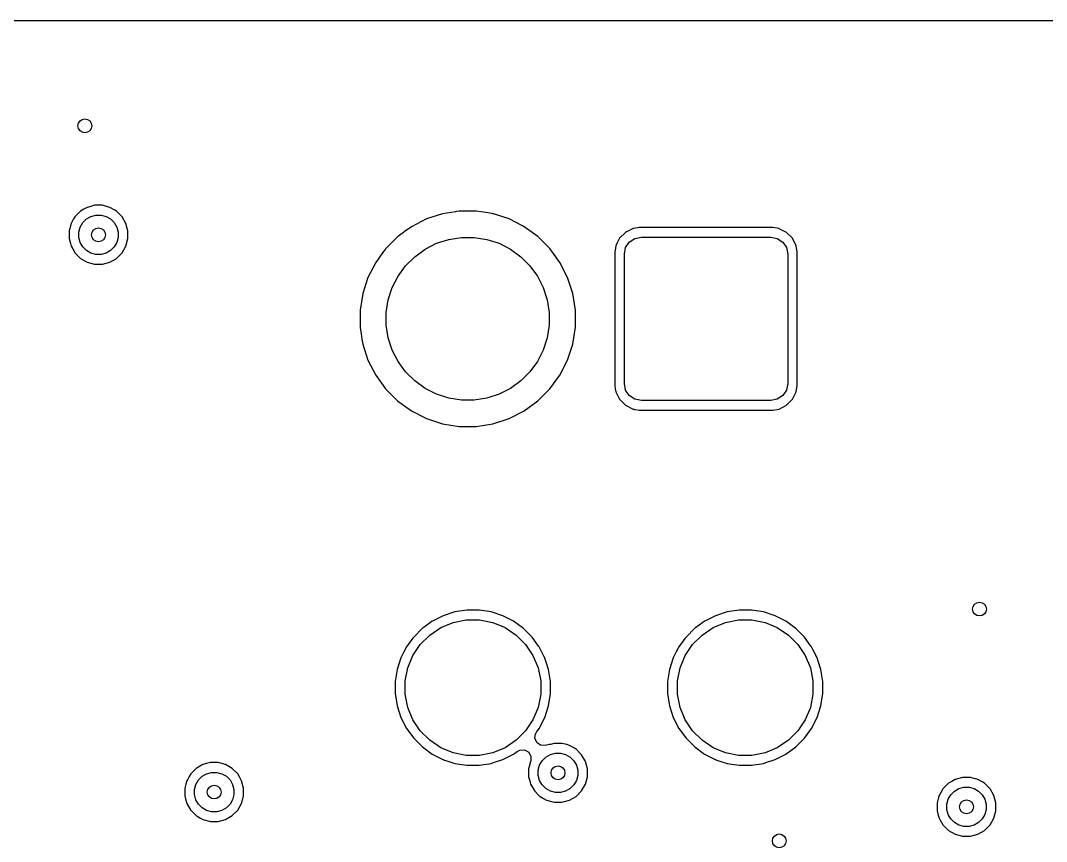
# Model space of a CAD drawing. Header units: inches. Extents: x 5.14 to 7.4, y -4.57 to -3.18.
# Drawn here: x 5.734 to 6.327, y -3.657 to -3.183 of the extents above; entities that cross this region are included whole.
import ezdxf

# ---------------------------------------------------------------- set-up
doc = ezdxf.new("R2010")
doc.units = ezdxf.units.IN
doc.header["$MEASUREMENT"] = 0
doc.layers.add('In2.Cu', color=33, linetype='CONTINUOUS', true_color=0xce7d2c)

msp = doc.modelspace()

# ---------------------------------------------------------------- linework, layer by layer
at = {"layer": 'In2.Cu', "linetype": 'CONTINUOUS'}
for p, q in [((5.14603, -3.18289), (6.62883, -3.18289)), ((5.7705, -3.29204), (5.76861, -3.29313)), ((5.77245, -3.29091), (5.7705, -3.29204)), ((5.77248, -3.29089), (5.77245, -3.29091)), ((5.77249, -3.29089), (5.77248, -3.29089)), ((5.77465, -3.29031), (5.77249, -3.29089)), ((5.77249, -3.29089), (5.77249, -3.29089)), ((5.77249, -3.29089), (5.77249, -3.29089)), ((5.77249, -3.29089), (5.77249, -3.29089)), ((5.77681, -3.28973), (5.77465, -3.29031)), ((5.77465, -3.29031), (5.77465, -3.29031)), ((5.7813, -3.28973), (5.77681, -3.28973)), ((5.77681, -3.28973), (5.77681, -3.28973)), ((5.78418, -3.29051), (5.7813, -3.28973)), ((5.7813, -3.28973), (5.7813, -3.28973)), ((5.7851, -3.29075), (5.78418, -3.29051)), ((5.78418, -3.29051), (5.78418, -3.29051)), ((5.78562, -3.29089), (5.7851, -3.29075)), ((5.78563, -3.29089), (5.78562, -3.29089)), ((5.78562, -3.29089), (5.78562, -3.29089)), ((5.78566, -3.29091), (5.78563, -3.29089)), ((5.78855, -3.29258), (5.78566, -3.29091)), ((5.78951, -3.29313), (5.78855, -3.29258)), ((5.76467, -3.29763), (5.76322, -3.30015)), ((5.76544, -3.2963), (5.76467, -3.29763)), ((5.7686, -3.29313), (5.76544, -3.2963)), ((5.76544, -3.2963), (5.76544, -3.2963)), ((5.76544, -3.2963), (5.76544, -3.2963)), ((5.76544, -3.2963), (5.76544, -3.2963)), ((5.76544, -3.2963), (5.76544, -3.2963)), ((5.76861, -3.29313), (5.7686, -3.29313)), ((5.7686, -3.29313), (5.7686, -3.29313)), ((5.7686, -3.29313), (5.7686, -3.29313)), ((5.76993, -3.29975), (5.77205, -3.29763)), ((5.77205, -3.29763), (5.77465, -3.29613)), ((5.77465, -3.29613), (5.77755, -3.29535)), ((5.77755, -3.29535), (5.78056, -3.29535)), ((5.78056, -3.29535), (5.78346, -3.29613)), ((5.78346, -3.29613), (5.78606, -3.29763)), ((5.78606, -3.29763), (5.78818, -3.29975)), ((5.79267, -3.2963), (5.78951, -3.29313)), ((5.78951, -3.29313), (5.78951, -3.29313)), ((5.78951, -3.29313), (5.78951, -3.29313)), ((5.78951, -3.29313), (5.78951, -3.29313)), ((5.79491, -3.30018), (5.79267, -3.2963)), ((5.79267, -3.2963), (5.79267, -3.2963)), ((5.79267, -3.2963), (5.79267, -3.2963)), ((5.79267, -3.2963), (5.79267, -3.2963)), ((5.9687, -3.29763), (5.95997, -3.30208)), ((5.97802, -3.2946), (5.9687, -3.29763)), ((5.98545, -3.29343), (5.97802, -3.2946)), ((5.98602, -3.29334), (5.98545, -3.29343)), ((5.9877, -3.29307), (5.98602, -3.29334)), ((5.9975, -3.29307), (5.9877, -3.29307)), ((5.9877, -3.29307), (5.9877, -3.29307)), ((6.00042, -3.29353), (5.9975, -3.29307)), ((5.9975, -3.29307), (5.9975, -3.29307)), ((6.0068, -3.29454), (6.00042, -3.29353)), ((6.00699, -3.29456), (6.0068, -3.29454)), ((6.00735, -3.29464), (6.00699, -3.29456)), ((6.00753, -3.29472), (6.00735, -3.29464)), ((6.0165, -3.29763), (6.00753, -3.29472)), ((6.02417, -3.30154), (6.0165, -3.29763)), ((5.7624, -3.30314), (5.76204, -3.30451)), ((5.76204, -3.30451), (5.76204, -3.30899)), ((5.76284, -3.30152), (5.7624, -3.30314)), ((5.7632, -3.30018), (5.76284, -3.30152)), ((5.76322, -3.30015), (5.7632, -3.30018)), ((5.7632, -3.30018), (5.7632, -3.30018)), ((5.7632, -3.30018), (5.7632, -3.30018)), ((5.76765, -3.30525), (5.76843, -3.30235)), ((5.76843, -3.30235), (5.76993, -3.29975)), ((5.78818, -3.29975), (5.78968, -3.30235)), ((5.78968, -3.30235), (5.79046, -3.30525)), ((5.79492, -3.30018), (5.79491, -3.30018)), ((5.79608, -3.30451), (5.79492, -3.30018)), ((5.79608, -3.30899), (5.79608, -3.30451)), ((5.95997, -3.30208), (5.95579, -3.30511)), ((6.02523, -3.30208), (6.02417, -3.30154)), ((6.03316, -3.30784), (6.02523, -3.30208)), ((6.08819, -3.30314), (6.08431, -3.30511)), ((6.0886, -3.30308), (6.08819, -3.30314)), ((6.08819, -3.30314), (6.08819, -3.30314)), ((6.08868, -3.30306), (6.0886, -3.30308)), ((6.09178, -3.30257), (6.08868, -3.30306)), ((6.08868, -3.30306), (6.08868, -3.30306)), ((6.169, -3.30257), (6.09178, -3.30257)), ((6.09178, -3.30257), (6.09178, -3.30257)), ((6.1726, -3.30314), (6.169, -3.30257)), ((6.17264, -3.30315), (6.1726, -3.30314)), ((6.17278, -3.30323), (6.17264, -3.30315)), ((6.17694, -3.30535), (6.17278, -3.30323)), ((5.76204, -3.30899), (5.76281, -3.31188)), ((5.76765, -3.30825), (5.76765, -3.30525)), ((5.76843, -3.31115), (5.76765, -3.30825)), ((5.79046, -3.30825), (5.78968, -3.31115)), ((5.79046, -3.30525), (5.79046, -3.30825)), ((5.79492, -3.31332), (5.79608, -3.30899)), ((5.95221, -3.30767), (5.94493, -3.31495)), ((5.9525, -3.3075), (5.95221, -3.30767)), ((5.95547, -3.30535), (5.9525, -3.3075)), ((5.95579, -3.30511), (5.95547, -3.30535)), ((5.97452, -3.31169), (5.98157, -3.3094)), ((5.98157, -3.3094), (5.98889, -3.30824)), ((5.98889, -3.30824), (5.99631, -3.30824)), ((5.99631, -3.30824), (6.00363, -3.3094)), ((6.00363, -3.3094), (6.01068, -3.31169)), ((6.04009, -3.31477), (6.03316, -3.30784)), ((6.08041, -3.30879), (6.07928, -3.311)), ((6.08385, -3.30535), (6.08041, -3.30879)), ((6.08041, -3.30879), (6.08041, -3.30879)), ((6.08041, -3.30879), (6.08041, -3.30879)), ((6.08431, -3.30511), (6.08385, -3.30535)), ((6.08385, -3.30535), (6.08385, -3.30535)), ((6.08385, -3.30535), (6.08385, -3.30535)), ((6.08431, -3.30511), (6.08431, -3.30511)), ((6.08603, -3.31097), (6.08923, -3.30884)), ((6.08923, -3.30884), (6.09299, -3.30809)), ((6.09299, -3.30809), (6.1678, -3.30809)), ((6.1678, -3.30809), (6.17156, -3.30884)), ((6.17156, -3.30884), (6.17476, -3.31097)), ((6.18038, -3.30879), (6.17694, -3.30535)), ((6.17694, -3.30535), (6.17694, -3.30535)), ((6.17694, -3.30535), (6.17694, -3.30535)), ((6.18259, -3.31313), (6.18038, -3.30879)), ((6.18038, -3.30879), (6.18038, -3.30879)), ((6.18038, -3.30879), (6.18038, -3.30879)), ((5.76281, -3.31188), (5.7632, -3.31332)), ((5.7632, -3.31332), (5.7632, -3.31332)), ((5.7632, -3.31332), (5.76321, -3.31335)), ((5.76321, -3.31335), (5.76414, -3.31495)), ((5.76414, -3.31495), (5.76536, -3.31708)), ((5.76993, -3.31375), (5.76843, -3.31115)), ((5.77205, -3.31588), (5.76993, -3.31375)), ((5.77465, -3.31738), (5.77205, -3.31588)), ((5.78606, -3.31588), (5.78346, -3.31738)), ((5.78818, -3.31375), (5.78606, -3.31588)), ((5.78968, -3.31115), (5.78818, -3.31375)), ((5.79267, -3.3172), (5.79492, -3.31332)), ((5.94477, -3.31524), (5.94334, -3.3172)), ((5.94493, -3.31495), (5.94477, -3.31524)), ((5.96192, -3.31941), (5.96791, -3.31505)), ((5.96791, -3.31505), (5.97452, -3.31169)), ((6.01068, -3.31169), (6.01728, -3.31505)), ((6.01728, -3.31505), (6.02328, -3.31941)), ((6.04151, -3.31672), (6.04009, -3.31477)), ((6.04585, -3.3227), (6.04151, -3.31672)), ((6.0782, -3.31313), (6.07763, -3.31672)), ((6.07763, -3.31672), (6.07763, -3.39395)), ((6.07904, -3.31148), (6.0782, -3.31313)), ((6.0782, -3.31313), (6.0782, -3.31313)), ((6.07928, -3.311), (6.07904, -3.31148)), ((6.07904, -3.31148), (6.07904, -3.31148)), ((6.08315, -3.31793), (6.0839, -3.31417)), ((6.0839, -3.31417), (6.08603, -3.31097)), ((6.17476, -3.31097), (6.17689, -3.31417)), ((6.17689, -3.31417), (6.17764, -3.31793)), ((6.18316, -3.31672), (6.18259, -3.31313)), ((6.18316, -3.39395), (6.18316, -3.31672)), ((5.76536, -3.31708), (5.76542, -3.31718)), ((5.76542, -3.31718), (5.76543, -3.3172)), ((5.76543, -3.3172), (5.76861, -3.32037)), ((5.76861, -3.32037), (5.76863, -3.32039)), ((5.76863, -3.32039), (5.76873, -3.32044)), ((5.76873, -3.32044), (5.77249, -3.32261)), ((5.77249, -3.32261), (5.77249, -3.32261)), ((5.77249, -3.32261), (5.77681, -3.32377)), ((5.77755, -3.31815), (5.77465, -3.31738)), ((5.78056, -3.31815), (5.77755, -3.31815)), ((5.78346, -3.31738), (5.78056, -3.31815)), ((5.7813, -3.32377), (5.78562, -3.32261)), ((5.78562, -3.32261), (5.78951, -3.32037)), ((5.78951, -3.32037), (5.79267, -3.3172)), ((5.94334, -3.3172), (5.93935, -3.3227)), ((5.94334, -3.3172), (5.94334, -3.3172)), ((5.95667, -3.32465), (5.96192, -3.31941)), ((6.02328, -3.31941), (6.02852, -3.32465)), ((6.08315, -3.39274), (6.08315, -3.31793)), ((6.17764, -3.31793), (6.17764, -3.39274)), ((5.77681, -3.32377), (5.77681, -3.32377)), ((5.77681, -3.32377), (5.7813, -3.32377)), ((5.7813, -3.32377), (5.7813, -3.32377)), ((5.93935, -3.3227), (5.9349, -3.33143)), ((5.95232, -3.33065), (5.95667, -3.32465)), ((6.02852, -3.32465), (6.03288, -3.33065)), ((6.0503, -3.33143), (6.04585, -3.3227)), ((5.9349, -3.33143), (5.93187, -3.34075)), ((5.94895, -3.33726), (5.95232, -3.33065)), ((6.03288, -3.33065), (6.03625, -3.33726)), ((6.05333, -3.34075), (6.0503, -3.33143)), ((5.94666, -3.34431), (5.94895, -3.33726)), ((6.03625, -3.33726), (6.03854, -3.34431)), ((5.93187, -3.34075), (5.93033, -3.35043)), ((5.9455, -3.35163), (5.94666, -3.34431)), ((6.03854, -3.34431), (6.0397, -3.35163)), ((6.05486, -3.35043), (6.05333, -3.34075)), ((5.93033, -3.35043), (5.93033, -3.36023)), ((5.9455, -3.35904), (5.9455, -3.35163)), ((6.0397, -3.35163), (6.0397, -3.35904)), ((6.05486, -3.36023), (6.05486, -3.35043)), ((5.93033, -3.36023), (5.93037, -3.36045)), ((5.93037, -3.36045), (5.93037, -3.36045)), ((5.93037, -3.36045), (5.93093, -3.364)), ((5.93093, -3.364), (5.93142, -3.36708)), ((5.94666, -3.36636), (5.9455, -3.35904)), ((6.0397, -3.35904), (6.03854, -3.36636)), ((6.05333, -3.36991), (6.05486, -3.36023)), ((5.93142, -3.36708), (5.93187, -3.36991)), ((5.93187, -3.36991), (5.9349, -3.37924)), ((5.94895, -3.37341), (5.94666, -3.36636)), ((6.03854, -3.36636), (6.03625, -3.37341)), ((6.0503, -3.37924), (6.05333, -3.36991)), ((5.95232, -3.38002), (5.94895, -3.37341)), ((6.03625, -3.37341), (6.03288, -3.38002)), ((5.9349, -3.37924), (5.93935, -3.38797)), ((5.95667, -3.38602), (5.95232, -3.38002)), ((6.03288, -3.38002), (6.02852, -3.38602)), ((6.04585, -3.38797), (6.0503, -3.37924)), ((5.96192, -3.39126), (5.95667, -3.38602)), ((6.02852, -3.38602), (6.02328, -3.39126)), ((5.93935, -3.38797), (5.94511, -3.3959)), ((5.96791, -3.39562), (5.96192, -3.39126)), ((6.02328, -3.39126), (6.01728, -3.39562)), ((6.04009, -3.3959), (6.04585, -3.38797)), ((6.0839, -3.3965), (6.08315, -3.39274)), ((6.17764, -3.39274), (6.17689, -3.3965)), ((5.94511, -3.3959), (5.95204, -3.40283)), ((5.97452, -3.39898), (5.96791, -3.39562)), ((5.98157, -3.40127), (5.97452, -3.39898)), ((6.01068, -3.39898), (6.00363, -3.40127)), ((6.01728, -3.39562), (6.01068, -3.39898)), ((6.03316, -3.40283), (6.04009, -3.3959)), ((6.07763, -3.39395), (6.07794, -3.3959)), ((6.07794, -3.3959), (6.07794, -3.3959)), ((6.07794, -3.3959), (6.07794, -3.3959)), ((6.07794, -3.3959), (6.07794, -3.3959)), ((6.07794, -3.3959), (6.0782, -3.39754)), ((6.0782, -3.39754), (6.08041, -3.40188)), ((6.08603, -3.3997), (6.0839, -3.3965)), ((6.08923, -3.40183), (6.08603, -3.3997)), ((6.17476, -3.3997), (6.17156, -3.40183)), ((6.17689, -3.3965), (6.17476, -3.3997)), ((6.18038, -3.40188), (6.18259, -3.39754)), ((6.18259, -3.39754), (6.18316, -3.39395)), ((5.95204, -3.40283), (5.95997, -3.40859)), ((5.98889, -3.40243), (5.98157, -3.40127)), ((5.99631, -3.40243), (5.98889, -3.40243)), ((6.00363, -3.40127), (5.99631, -3.40243)), ((6.02523, -3.40859), (6.03316, -3.40283)), ((6.08041, -3.40188), (6.08041, -3.40188)), ((6.08041, -3.40188), (6.08041, -3.40188)), ((6.08041, -3.40188), (6.08041, -3.40188)), ((6.08041, -3.40188), (6.08385, -3.40532)), ((6.08385, -3.40532), (6.08385, -3.40532)), ((6.08385, -3.40532), (6.08385, -3.40532)), ((6.08385, -3.40532), (6.08385, -3.40532)), ((6.08385, -3.40532), (6.08385, -3.40532)), ((6.08385, -3.40532), (6.08819, -3.40753)), ((6.09299, -3.40258), (6.08923, -3.40183)), ((6.1678, -3.40258), (6.09299, -3.40258)), ((6.17156, -3.40183), (6.1678, -3.40258)), ((6.1726, -3.40753), (6.17694, -3.40532)), ((6.17694, -3.40532), (6.18038, -3.40188)), ((5.95997, -3.40859), (5.9687, -3.41304)), ((6.0165, -3.41304), (6.02523, -3.40859)), ((6.08819, -3.40753), (6.08821, -3.40754)), ((6.08821, -3.40754), (6.08837, -3.40757)), ((6.08837, -3.40757), (6.08837, -3.40757)), ((6.08837, -3.40757), (6.08857, -3.40759)), ((6.08857, -3.40759), (6.08906, -3.40767)), ((6.08906, -3.40767), (6.08957, -3.40775)), ((6.08957, -3.40775), (6.09178, -3.4081)), ((6.09178, -3.4081), (6.169, -3.4081)), ((6.169, -3.4081), (6.1726, -3.40753)), ((5.9687, -3.41304), (5.97802, -3.41607)), ((5.97802, -3.41607), (5.9877, -3.4176)), ((5.9975, -3.4176), (6.00718, -3.41607)), ((6.00718, -3.41607), (6.0165, -3.41304)), ((5.9877, -3.4176), (5.9877, -3.4176)), ((5.9877, -3.4176), (5.9975, -3.4176)), ((5.9975, -3.4176), (5.9975, -3.4176)), ((5.99206, -3.52367), (5.98508, -3.52478)), ((5.99912, -3.52367), (5.99206, -3.52367)), ((5.99206, -3.52367), (5.99206, -3.52367)), ((5.99206, -3.52367), (5.99206, -3.52367)), ((6.0061, -3.52478), (5.99912, -3.52367)), ((5.99912, -3.52367), (5.99912, -3.52367)), ((5.99912, -3.52367), (5.99912, -3.52367)), ((6.14954, -3.52367), (6.14256, -3.52478)), ((6.1566, -3.52367), (6.14954, -3.52367)), ((6.14954, -3.52367), (6.14954, -3.52367)), ((6.14954, -3.52367), (6.14954, -3.52367)), ((6.16358, -3.52478), (6.1566, -3.52367)), ((6.1566, -3.52367), (6.1566, -3.52367)), ((6.1566, -3.52367), (6.1566, -3.52367)), ((5.97206, -3.53017), (5.97107, -3.53089)), ((5.97292, -3.52973), (5.97206, -3.53017)), ((5.97206, -3.53017), (5.97206, -3.53017)), ((5.97836, -3.52696), (5.97292, -3.52973)), ((5.98508, -3.52478), (5.97836, -3.52696)), ((5.98416, -3.53089), (5.99173, -3.52938)), ((5.98508, -3.52478), (5.98508, -3.52478)), ((5.98508, -3.52478), (5.98508, -3.52478)), ((5.99173, -3.52938), (5.99945, -3.52938)), ((5.99945, -3.52938), (6.00702, -3.53089)), ((6.01282, -3.52696), (6.0061, -3.52478)), ((6.0061, -3.52478), (6.0061, -3.52478)), ((6.01912, -3.53017), (6.01282, -3.52696)), ((6.02483, -3.53432), (6.01912, -3.53017)), ((6.12954, -3.53017), (6.12855, -3.53089)), ((6.1304, -3.52973), (6.12954, -3.53017)), ((6.12954, -3.53017), (6.12954, -3.53017)), ((6.13584, -3.52696), (6.1304, -3.52973)), ((6.14256, -3.52478), (6.13584, -3.52696)), ((6.14164, -3.53089), (6.14921, -3.52938)), ((6.14256, -3.52478), (6.14256, -3.52478)), ((6.14256, -3.52478), (6.14256, -3.52478)), ((6.14921, -3.52938), (6.15693, -3.52938)), ((6.15693, -3.52938), (6.1645, -3.53089)), ((6.1703, -3.52696), (6.16358, -3.52478)), ((6.16358, -3.52478), (6.16358, -3.52478)), ((6.1766, -3.53017), (6.1703, -3.52696)), ((6.18231, -3.53432), (6.1766, -3.53017)), ((5.96652, -3.53415), (5.96117, -3.5395)), ((5.96681, -3.53398), (5.96652, -3.53415)), ((5.97107, -3.53089), (5.96681, -3.53398)), ((5.97061, -3.53813), (5.97703, -3.53384)), ((5.97107, -3.53089), (5.97107, -3.53089)), ((5.97703, -3.53384), (5.98416, -3.53089)), ((6.00702, -3.53089), (6.01415, -3.53384)), ((6.01415, -3.53384), (6.02057, -3.53813)), ((6.02983, -3.53932), (6.02483, -3.53432)), ((6.124, -3.53415), (6.11865, -3.5395)), ((6.12429, -3.53398), (6.124, -3.53415)), ((6.12855, -3.53089), (6.12429, -3.53398)), ((6.12809, -3.53813), (6.13451, -3.53384)), ((6.12855, -3.53089), (6.12855, -3.53089)), ((6.13451, -3.53384), (6.14164, -3.53089)), ((6.1645, -3.53089), (6.17163, -3.53384)), ((6.17163, -3.53384), (6.17805, -3.53813)), ((6.18731, -3.53932), (6.18231, -3.53432)), ((5.96072, -3.54018), (5.9572, -3.54504)), ((5.96101, -3.53979), (5.96072, -3.54018)), ((5.96072, -3.54018), (5.96072, -3.54018)), ((5.96117, -3.5395), (5.96101, -3.53979)), ((5.96516, -3.54359), (5.97061, -3.53813)), ((6.02057, -3.53813), (6.02602, -3.54359)), ((6.0336, -3.54451), (6.02983, -3.53932)), ((6.1182, -3.54018), (6.11468, -3.54504)), ((6.11849, -3.53979), (6.1182, -3.54018)), ((6.1182, -3.54018), (6.1182, -3.54018)), ((6.11865, -3.5395), (6.11849, -3.53979)), ((6.12264, -3.54359), (6.12809, -3.53813)), ((6.17805, -3.53813), (6.1835, -3.54359)), ((6.19108, -3.54451), (6.18731, -3.53932)), ((5.95572, -3.54793), (5.95399, -3.55133)), ((5.9572, -3.54504), (5.95572, -3.54793)), ((5.9572, -3.54504), (5.9572, -3.54504)), ((5.96087, -3.55), (5.96516, -3.54359)), ((6.02602, -3.54359), (6.03031, -3.55)), ((6.03398, -3.54504), (6.0336, -3.54451)), ((6.03706, -3.55108), (6.03398, -3.54504)), ((6.1132, -3.54793), (6.11147, -3.55133)), ((6.11468, -3.54504), (6.1132, -3.54793)), ((6.11468, -3.54504), (6.11468, -3.54504)), ((6.11835, -3.55), (6.12264, -3.54359)), ((6.1835, -3.54359), (6.18779, -3.55)), ((6.19146, -3.54504), (6.19108, -3.54451)), ((6.19108, -3.54451), (6.19108, -3.54451)), ((6.19216, -3.54641), (6.19146, -3.54504)), ((6.19467, -3.55133), (6.19216, -3.54641)), ((5.95399, -3.55133), (5.95181, -3.55805)), ((5.95792, -3.55713), (5.96087, -3.55)), ((6.03031, -3.55), (6.03327, -3.55713)), ((6.0371, -3.55114), (6.03706, -3.55108)), ((6.03717, -3.55129), (6.0371, -3.55114)), ((6.03721, -3.55136), (6.03717, -3.55129)), ((6.03725, -3.55151), (6.03721, -3.55136)), ((6.03784, -3.55332), (6.03725, -3.55151)), ((6.03938, -3.55805), (6.03784, -3.55332)), ((6.11147, -3.55133), (6.10929, -3.55805)), ((6.1154, -3.55713), (6.11835, -3.55)), ((6.18779, -3.55), (6.19075, -3.55713)), ((6.19532, -3.55332), (6.19467, -3.55133)), ((6.19467, -3.55133), (6.19467, -3.55133)), ((6.19467, -3.55133), (6.19467, -3.55133)), ((6.19686, -3.55805), (6.19532, -3.55332)), ((5.95181, -3.55805), (5.9507, -3.56503)), ((5.95181, -3.55805), (5.95181, -3.55805)), ((5.95181, -3.55805), (5.95181, -3.55805)), ((5.95641, -3.5647), (5.95792, -3.55713)), ((6.03327, -3.55713), (6.03477, -3.5647)), ((6.04048, -3.56503), (6.03938, -3.55805)), ((6.10929, -3.55805), (6.10818, -3.56503)), ((6.10929, -3.55805), (6.10929, -3.55805)), ((6.10929, -3.55805), (6.10929, -3.55805)), ((6.11389, -3.5647), (6.1154, -3.55713)), ((6.19075, -3.55713), (6.19225, -3.5647)), ((6.19796, -3.56503), (6.19686, -3.55805)), ((5.9507, -3.56503), (5.9507, -3.5721)), ((5.95641, -3.57242), (5.95641, -3.5647)), ((6.03477, -3.5647), (6.03477, -3.57242)), ((6.04048, -3.5721), (6.04048, -3.56503)), ((6.04048, -3.56503), (6.04048, -3.56503)), ((6.10818, -3.56503), (6.10818, -3.5721)), ((6.11389, -3.57242), (6.11389, -3.5647)), ((6.19225, -3.5647), (6.19225, -3.57242)), ((6.19796, -3.5721), (6.19796, -3.56503)), ((5.9507, -3.5721), (5.9516, -3.5778)), ((5.95792, -3.57999), (5.95641, -3.57242)), ((6.03477, -3.57242), (6.03327, -3.57999)), ((6.03958, -3.5778), (6.04048, -3.5721)), ((6.10818, -3.5721), (6.10908, -3.5778)), ((6.1154, -3.57999), (6.11389, -3.57242)), ((6.19225, -3.57242), (6.19075, -3.57999)), ((6.19706, -3.5778), (6.19796, -3.5721)), ((5.9516, -3.5778), (5.95181, -3.57907)), ((5.95181, -3.57907), (5.95399, -3.58579)), ((5.96087, -3.58712), (5.95792, -3.57999)), ((6.03327, -3.57999), (6.03031, -3.58712)), ((6.03719, -3.58579), (6.03938, -3.57907)), ((6.03938, -3.57907), (6.03958, -3.5778)), ((6.10908, -3.5778), (6.10929, -3.57907)), ((6.10929, -3.57907), (6.11147, -3.58579)), ((6.11835, -3.58712), (6.1154, -3.57999)), ((6.19075, -3.57999), (6.18779, -3.58712)), ((6.19467, -3.58579), (6.19686, -3.57907)), ((6.19686, -3.57907), (6.19706, -3.5778)), ((5.95399, -3.58579), (5.9572, -3.59209)), ((5.96516, -3.59354), (5.96087, -3.58712)), ((6.03031, -3.58712), (6.02602, -3.59354)), ((6.03398, -3.59209), (6.03719, -3.58579)), ((6.11147, -3.58579), (6.11468, -3.59209)), ((6.12264, -3.59354), (6.11835, -3.58712)), ((6.18779, -3.58712), (6.1835, -3.59354)), ((6.19146, -3.59209), (6.19467, -3.58579)), ((5.9572, -3.59209), (5.96135, -3.59781)), ((5.97061, -3.599), (5.96516, -3.59354)), ((6.02602, -3.59354), (6.02057, -3.599)), ((6.03144, -3.59771), (6.03183, -3.59532)), ((6.03183, -3.59532), (6.0319, -3.59515)), ((6.0319, -3.59515), (6.03243, -3.59423)), ((6.03243, -3.59423), (6.03398, -3.59209)), ((6.11468, -3.59209), (6.11883, -3.59781)), ((6.12809, -3.599), (6.12264, -3.59354)), ((6.1835, -3.59354), (6.17805, -3.599)), ((6.18731, -3.59781), (6.19146, -3.59209)), ((5.96135, -3.59781), (5.96635, -3.6028)), ((5.97703, -3.60328), (5.97061, -3.599)), ((6.02057, -3.599), (6.01415, -3.60328)), ((6.03245, -3.60027), (6.03144, -3.59771)), ((6.03469, -3.60188), (6.03245, -3.60027)), ((6.03964, -3.6015), (6.03743, -3.60202)), ((6.03982, -3.60149), (6.03963, -3.60149)), ((6.03963, -3.60149), (6.03964, -3.6015)), ((6.0404, -3.60134), (6.03982, -3.60149)), ((6.04256, -3.60076), (6.0404, -3.60134)), ((6.0404, -3.60134), (6.0404, -3.60134)), ((6.04704, -3.60076), (6.04256, -3.60076)), ((6.04256, -3.60076), (6.04256, -3.60076)), ((6.0498, -3.60149), (6.04704, -3.60076)), ((6.05137, -3.60192), (6.0498, -3.60149)), ((6.0498, -3.60149), (6.0498, -3.60149)), ((6.11883, -3.59781), (6.12383, -3.6028)), ((6.13451, -3.60328), (6.12809, -3.599)), ((6.17805, -3.599), (6.17163, -3.60328)), ((6.18231, -3.6028), (6.18731, -3.59781)), ((5.96635, -3.6028), (5.97206, -3.60696)), ((5.97206, -3.60696), (5.97504, -3.60847)), ((5.98416, -3.60624), (5.97703, -3.60328)), ((5.99173, -3.60774), (5.98416, -3.60624)), ((6.00702, -3.60624), (5.99945, -3.60774)), ((6.01415, -3.60328), (6.00702, -3.60624)), ((6.01282, -3.61016), (6.01912, -3.60696)), ((6.01912, -3.60696), (6.02112, -3.6055)), ((6.02112, -3.6055), (6.02235, -3.60485)), ((6.02235, -3.60485), (6.02271, -3.60472)), ((6.02271, -3.60472), (6.02546, -3.60457)), ((6.02546, -3.60457), (6.02785, -3.60592)), ((6.02785, -3.60592), (6.02913, -3.60835)), ((6.03743, -3.60202), (6.03469, -3.60188)), ((6.0378, -3.60865), (6.0404, -3.60715)), ((6.0404, -3.60715), (6.0433, -3.60637)), ((6.0433, -3.60637), (6.0463, -3.60637)), ((6.0463, -3.60637), (6.0492, -3.60715)), ((6.0492, -3.60715), (6.0518, -3.60865)), ((6.05138, -3.60192), (6.05137, -3.60192)), ((6.05141, -3.60194), (6.05138, -3.60192)), ((6.0543, -3.60361), (6.05141, -3.60194)), ((6.05525, -3.60416), (6.0543, -3.60361)), ((6.05842, -3.60732), (6.05525, -3.60416)), ((6.05525, -3.60416), (6.05525, -3.60416)), ((6.05525, -3.60416), (6.05525, -3.60416)), ((6.05525, -3.60416), (6.05525, -3.60416)), ((6.05842, -3.60733), (6.05842, -3.60732)), ((6.06047, -3.61087), (6.05842, -3.60733)), ((6.05842, -3.60733), (6.05842, -3.60733)), ((6.12383, -3.6028), (6.12954, -3.60696)), ((6.12954, -3.60696), (6.13252, -3.60847)), ((6.14164, -3.60624), (6.13451, -3.60328)), ((6.14921, -3.60774), (6.14164, -3.60624)), ((6.1645, -3.60624), (6.15693, -3.60774)), ((6.17163, -3.60328), (6.1645, -3.60624)), ((6.1703, -3.61016), (6.1766, -3.60696)), ((6.1766, -3.60696), (6.18231, -3.6028)), ((5.83938, -3.61308), (5.83743, -3.61421)), ((5.83941, -3.61306), (5.83938, -3.61308)), ((5.83941, -3.61306), (5.83941, -3.61306)), ((5.83941, -3.61306), (5.83941, -3.61306)), ((5.84158, -3.61248), (5.83941, -3.61306)), ((5.83941, -3.61306), (5.83941, -3.61306)), ((5.83941, -3.61306), (5.83941, -3.61306)), ((5.84374, -3.6119), (5.84158, -3.61248)), ((5.84158, -3.61248), (5.84158, -3.61248)), ((5.84823, -3.6119), (5.84374, -3.6119)), ((5.84374, -3.6119), (5.84374, -3.6119)), ((5.85111, -3.61267), (5.84823, -3.6119)), ((5.84823, -3.6119), (5.84823, -3.6119)), ((5.85203, -3.61292), (5.85111, -3.61267)), ((5.85111, -3.61267), (5.85111, -3.61267)), ((5.85255, -3.61306), (5.85203, -3.61292)), ((5.85256, -3.61306), (5.85255, -3.61306)), ((5.85255, -3.61306), (5.85255, -3.61306)), ((5.85259, -3.61308), (5.85256, -3.61306)), ((5.85548, -3.61475), (5.85259, -3.61308)), ((5.97504, -3.60847), (5.97811, -3.61003)), ((5.97811, -3.61003), (5.97817, -3.61007)), ((5.97817, -3.61007), (5.97832, -3.61014)), ((5.97832, -3.61014), (5.97839, -3.61018)), ((5.97839, -3.61018), (5.97854, -3.61022)), ((5.97854, -3.61022), (5.98157, -3.61121)), ((5.98157, -3.61121), (5.98508, -3.61235)), ((5.98508, -3.61235), (5.99206, -3.61345)), ((5.99945, -3.60774), (5.99173, -3.60774)), ((5.99912, -3.61345), (6.0061, -3.61235)), ((6.0061, -3.61235), (6.00749, -3.6119)), ((6.00749, -3.6119), (6.01282, -3.61016)), ((6.02845, -3.61306), (6.02778, -3.61553)), ((6.02855, -3.61267), (6.02845, -3.61306)), ((6.02868, -3.61205), (6.02855, -3.61267)), ((6.02901, -3.61078), (6.02865, -3.61192)), ((6.02865, -3.61192), (6.02868, -3.61205)), ((6.02913, -3.60835), (6.02901, -3.61078)), ((6.0334, -3.61627), (6.03418, -3.61337)), ((6.03418, -3.61337), (6.03568, -3.61077)), ((6.03568, -3.61077), (6.0378, -3.60865)), ((6.0518, -3.60865), (6.05393, -3.61077)), ((6.05393, -3.61077), (6.05543, -3.61337)), ((6.05543, -3.61337), (6.0562, -3.61627)), ((6.06066, -3.61121), (6.06047, -3.61087)), ((6.06047, -3.61087), (6.06047, -3.61087)), ((6.06047, -3.61087), (6.06047, -3.61087)), ((6.06182, -3.61553), (6.06066, -3.61121)), ((6.13252, -3.60847), (6.13559, -3.61003)), ((6.13559, -3.61003), (6.13565, -3.61007)), ((6.13565, -3.61007), (6.1358, -3.61014)), ((6.1358, -3.61014), (6.13587, -3.61018)), ((6.13587, -3.61018), (6.13602, -3.61022)), ((6.13602, -3.61022), (6.13905, -3.61121)), ((6.13905, -3.61121), (6.14256, -3.61235)), ((6.14256, -3.61235), (6.14954, -3.61345)), ((6.15693, -3.60774), (6.14921, -3.60774)), ((6.1566, -3.61345), (6.16358, -3.61235)), ((6.16358, -3.61235), (6.16497, -3.6119)), ((6.16497, -3.6119), (6.1703, -3.61016)), ((5.83237, -3.61847), (5.83151, -3.61994)), ((5.83553, -3.6153), (5.83237, -3.61847)), ((5.83237, -3.61847), (5.83237, -3.61847)), ((5.83237, -3.61847), (5.83237, -3.61847)), ((5.83237, -3.61847), (5.83237, -3.61847)), ((5.83237, -3.61847), (5.83237, -3.61847)), ((5.83743, -3.61421), (5.83553, -3.6153)), ((5.83553, -3.6153), (5.83553, -3.6153)), ((5.83553, -3.6153), (5.83553, -3.6153)), ((5.83553, -3.6153), (5.83553, -3.6153)), ((5.83898, -3.61979), (5.84158, -3.61829)), ((5.84158, -3.61829), (5.84448, -3.61752)), ((5.84448, -3.61752), (5.84749, -3.61752)), ((5.84749, -3.61752), (5.85039, -3.61829)), ((5.85039, -3.61829), (5.85299, -3.61979)), ((5.85643, -3.6153), (5.85548, -3.61475)), ((5.85643, -3.6153), (5.85643, -3.6153)), ((5.85643, -3.6153), (5.85643, -3.6153)), ((5.85643, -3.6153), (5.85643, -3.6153)), ((5.8596, -3.61847), (5.85643, -3.6153)), ((5.8605, -3.62002), (5.8596, -3.61847)), ((5.8596, -3.61847), (5.8596, -3.61847)), ((5.8596, -3.61847), (5.8596, -3.61847)), ((5.8596, -3.61847), (5.8596, -3.61847)), ((5.99206, -3.61345), (5.99206, -3.61345)), ((5.99206, -3.61345), (5.99912, -3.61345)), ((5.99912, -3.61345), (5.99912, -3.61345)), ((6.02778, -3.61553), (6.02778, -3.62002)), ((6.0334, -3.61928), (6.0334, -3.61627)), ((6.03418, -3.62218), (6.0334, -3.61928)), ((6.0562, -3.61928), (6.05543, -3.62218)), ((6.0562, -3.61627), (6.0562, -3.61928)), ((6.06182, -3.62002), (6.06182, -3.61553)), ((6.14954, -3.61345), (6.14954, -3.61345)), ((6.14954, -3.61345), (6.1566, -3.61345)), ((6.1566, -3.61345), (6.1566, -3.61345)), ((5.82959, -3.62434), (5.82896, -3.62668)), ((5.83012, -3.62235), (5.82959, -3.62434)), ((5.83045, -3.62179), (5.83012, -3.62235)), ((5.83012, -3.62235), (5.83012, -3.62235)), ((5.83151, -3.61994), (5.83045, -3.62179)), ((5.83045, -3.62179), (5.83045, -3.62179)), ((5.83458, -3.62742), (5.83536, -3.62452)), ((5.83536, -3.62452), (5.83686, -3.62192)), ((5.83686, -3.62192), (5.83898, -3.61979)), ((5.85299, -3.61979), (5.85511, -3.62192)), ((5.85511, -3.62192), (5.85661, -3.62452)), ((5.85661, -3.62452), (5.85739, -3.62742)), ((5.86184, -3.62235), (5.8605, -3.62002)), ((5.863, -3.62668), (5.86184, -3.62235)), ((5.86184, -3.62235), (5.86184, -3.62235)), ((5.86184, -3.62235), (5.86184, -3.62235)), ((6.02778, -3.62002), (6.02841, -3.62235)), ((6.02841, -3.62235), (6.02841, -3.62235)), ((6.02841, -3.62235), (6.02894, -3.62434)), ((6.02894, -3.62434), (6.02894, -3.62435)), ((6.02894, -3.62435), (6.02896, -3.62438)), ((6.02896, -3.62438), (6.02951, -3.62533)), ((6.03568, -3.62478), (6.03418, -3.62218)), ((6.0378, -3.6269), (6.03568, -3.62478)), ((6.05393, -3.62478), (6.0518, -3.6269)), ((6.05543, -3.62218), (6.05393, -3.62478)), ((6.05842, -3.62823), (6.06066, -3.62434)), ((6.06066, -3.62434), (6.06182, -3.62002)), ((6.27057, -3.62384), (6.2674, -3.62701)), ((6.27247, -3.62275), (6.27057, -3.62384)), ((6.27057, -3.62384), (6.27057, -3.62384)), ((6.27057, -3.62384), (6.27057, -3.62384)), ((6.27057, -3.62384), (6.27057, -3.62384)), ((6.27442, -3.62162), (6.27247, -3.62275)), ((6.27445, -3.6216), (6.27442, -3.62162)), ((6.27662, -3.62102), (6.27445, -3.6216)), ((6.27445, -3.6216), (6.27445, -3.6216)), ((6.27445, -3.6216), (6.27445, -3.6216)), ((6.27445, -3.6216), (6.27445, -3.6216)), ((6.27445, -3.6216), (6.27445, -3.6216)), ((6.27878, -3.62044), (6.27662, -3.62102)), ((6.27662, -3.62102), (6.27662, -3.62102)), ((6.28326, -3.62044), (6.27878, -3.62044)), ((6.27878, -3.62044), (6.27878, -3.62044)), ((6.28615, -3.62121), (6.28326, -3.62044)), ((6.28326, -3.62044), (6.28326, -3.62044)), ((6.28706, -3.62146), (6.28615, -3.62121)), ((6.28615, -3.62121), (6.28615, -3.62121)), ((6.28759, -3.6216), (6.28706, -3.62146)), ((6.2876, -3.6216), (6.28759, -3.6216)), ((6.28759, -3.6216), (6.28759, -3.6216)), ((6.28763, -3.62162), (6.2876, -3.6216)), ((6.29052, -3.62329), (6.28763, -3.62162)), ((6.29147, -3.62384), (6.29052, -3.62329)), ((6.29464, -3.62701), (6.29147, -3.62384)), ((6.29147, -3.62384), (6.29147, -3.62384)), ((6.29147, -3.62384), (6.29147, -3.62384)), ((6.29147, -3.62384), (6.29147, -3.62384)), ((5.82896, -3.62668), (5.82896, -3.63116)), ((5.82896, -3.63116), (5.82963, -3.63364)), ((5.83458, -3.63042), (5.83458, -3.62742)), ((5.83536, -3.63332), (5.83458, -3.63042)), ((5.85739, -3.63042), (5.85661, -3.63332)), ((5.85739, -3.62742), (5.85739, -3.63042)), ((5.86192, -3.63522), (5.863, -3.63116)), ((5.863, -3.63116), (5.863, -3.62668)), ((6.02951, -3.62533), (6.03111, -3.6281)), ((6.03111, -3.6281), (6.03117, -3.6282)), ((6.03117, -3.6282), (6.03118, -3.62822)), ((6.03118, -3.62822), (6.03436, -3.6314)), ((6.0404, -3.6284), (6.0378, -3.6269)), ((6.0433, -3.62918), (6.0404, -3.6284)), ((6.0463, -3.62918), (6.0433, -3.62918)), ((6.0492, -3.6284), (6.0463, -3.62918)), ((6.0518, -3.6269), (6.0492, -3.6284)), ((6.05525, -3.63139), (6.05842, -3.62823)), ((6.26516, -3.63089), (6.26485, -3.63205)), ((6.26517, -3.63089), (6.26516, -3.63089)), ((6.26518, -3.63086), (6.26517, -3.63089)), ((6.2667, -3.62823), (6.26518, -3.63086)), ((6.2674, -3.62701), (6.2667, -3.62823)), ((6.2674, -3.62701), (6.2674, -3.62701)), ((6.2674, -3.62701), (6.2674, -3.62701)), ((6.2674, -3.62701), (6.2674, -3.62701)), ((6.2674, -3.62701), (6.2674, -3.62701)), ((6.2704, -3.63306), (6.2719, -3.63046)), ((6.2719, -3.63046), (6.27402, -3.62834)), ((6.27402, -3.62834), (6.27662, -3.62684)), ((6.27662, -3.62684), (6.27952, -3.62606)), ((6.27952, -3.62606), (6.28252, -3.62606)), ((6.28252, -3.62606), (6.28542, -3.62684)), ((6.28542, -3.62684), (6.28802, -3.62834)), ((6.28802, -3.62834), (6.29015, -3.63046)), ((6.29015, -3.63046), (6.29165, -3.63306)), ((6.29688, -3.63089), (6.29464, -3.62701)), ((6.29464, -3.62701), (6.29464, -3.62701)), ((6.29464, -3.62701), (6.29464, -3.62701)), ((6.29464, -3.62701), (6.29464, -3.62701)), ((6.29804, -3.63522), (6.29688, -3.63089)), ((6.29688, -3.63089), (6.29688, -3.63089)), ((5.82963, -3.63364), (5.83012, -3.63549)), ((5.83012, -3.63549), (5.83012, -3.63549)), ((5.83012, -3.63549), (5.83013, -3.63549)), ((5.83013, -3.63549), (5.83014, -3.63552)), ((5.83014, -3.63552), (5.83229, -3.63924)), ((5.83686, -3.63592), (5.83536, -3.63332)), ((5.83898, -3.63804), (5.83686, -3.63592)), ((5.85511, -3.63592), (5.85299, -3.63804)), ((5.85661, -3.63332), (5.85511, -3.63592)), ((5.8596, -3.63937), (5.86184, -3.63549)), ((5.86184, -3.63549), (5.86192, -3.63522)), ((6.03436, -3.6314), (6.03438, -3.63141)), ((6.03438, -3.63141), (6.03448, -3.63147)), ((6.03448, -3.63147), (6.03646, -3.63261)), ((6.03646, -3.63261), (6.03646, -3.63261)), ((6.03646, -3.63261), (6.03823, -3.63364)), ((6.03823, -3.63364), (6.04256, -3.6348)), ((6.04256, -3.6348), (6.04256, -3.6348)), ((6.04256, -3.6348), (6.04704, -3.6348)), ((6.04704, -3.6348), (6.05137, -3.63364)), ((6.04704, -3.6348), (6.04704, -3.6348)), ((6.05137, -3.63364), (6.05525, -3.63139)), ((6.26484, -3.63209), (6.264, -3.63522)), ((6.264, -3.63522), (6.264, -3.6397)), ((6.26485, -3.63205), (6.26484, -3.63209)), ((6.26485, -3.63205), (6.26485, -3.63205)), ((6.26962, -3.63596), (6.2704, -3.63306)), ((6.26962, -3.63896), (6.26962, -3.63596)), ((6.29165, -3.63306), (6.29243, -3.63596)), ((6.29243, -3.63596), (6.29243, -3.63896)), ((6.29804, -3.6397), (6.29804, -3.63522)), ((5.83229, -3.63924), (5.83235, -3.63934)), ((5.83235, -3.63934), (5.83236, -3.63936)), ((5.83236, -3.63936), (5.83554, -3.64254)), ((5.83554, -3.64254), (5.83556, -3.64255)), ((5.83556, -3.64255), (5.83566, -3.64261)), ((5.83566, -3.64261), (5.83604, -3.64283)), ((5.83604, -3.64283), (5.83812, -3.64403)), ((5.84158, -3.63954), (5.83898, -3.63804)), ((5.84448, -3.64032), (5.84158, -3.63954)), ((5.84749, -3.64032), (5.84448, -3.64032)), ((5.85039, -3.63954), (5.84749, -3.64032)), ((5.85299, -3.63804), (5.85039, -3.63954)), ((5.85255, -3.64478), (5.85643, -3.64254)), ((5.85643, -3.64254), (5.8596, -3.63937)), ((6.264, -3.6397), (6.2647, -3.64231)), ((6.2647, -3.64231), (6.26516, -3.64403)), ((6.2704, -3.64186), (6.26962, -3.63896)), ((6.2719, -3.64446), (6.2704, -3.64186)), ((6.29165, -3.64186), (6.29015, -3.64446)), ((6.29243, -3.63896), (6.29165, -3.64186)), ((6.29688, -3.64403), (6.29804, -3.6397)), ((5.83812, -3.64403), (5.83812, -3.64403)), ((5.83812, -3.64403), (5.83941, -3.64478)), ((5.83941, -3.64478), (5.84374, -3.64594)), ((5.84374, -3.64594), (5.84374, -3.64594)), ((5.84374, -3.64594), (5.84823, -3.64594)), ((5.84823, -3.64594), (5.85255, -3.64478)), ((5.84823, -3.64594), (5.84823, -3.64594)), ((6.26516, -3.64403), (6.26516, -3.64403)), ((6.26516, -3.64403), (6.26516, -3.64403)), ((6.26516, -3.64403), (6.26518, -3.64406)), ((6.26518, -3.64406), (6.2656, -3.64478)), ((6.2656, -3.64478), (6.26733, -3.64778)), ((6.26733, -3.64778), (6.26739, -3.64789)), ((6.26739, -3.64789), (6.2674, -3.64791)), ((6.2674, -3.64791), (6.27058, -3.65108)), ((6.27402, -3.64658), (6.2719, -3.64446)), ((6.27662, -3.64809), (6.27402, -3.64658)), ((6.27952, -3.64886), (6.27662, -3.64809)), ((6.28252, -3.64886), (6.27952, -3.64886)), ((6.28542, -3.64809), (6.28252, -3.64886)), ((6.28802, -3.64658), (6.28542, -3.64809)), ((6.29015, -3.64446), (6.28802, -3.64658)), ((6.29147, -3.65108), (6.29464, -3.64791)), ((6.29464, -3.64791), (6.29688, -3.64403)), ((6.27058, -3.65108), (6.2706, -3.6511)), ((6.2706, -3.6511), (6.2707, -3.65115)), ((6.2707, -3.65115), (6.27445, -3.65332)), ((6.27445, -3.65332), (6.27445, -3.65332)), ((6.27445, -3.65332), (6.27878, -3.65448)), ((6.27878, -3.65448), (6.27878, -3.65448)), ((6.27878, -3.65448), (6.28326, -3.65448)), ((6.28326, -3.65448), (6.28759, -3.65332)), ((6.28326, -3.65448), (6.28326, -3.65448)), ((6.28759, -3.65332), (6.29147, -3.65108))]:
    msp.add_line(p, q, dxfattribs=at)
at = {"layer": 'In2.Cu'}
for centre in [(5.77118, -3.24376), (5.77906, -3.30675), (6.28854, -3.52313), (6.0448, -3.61778), (5.84598, -3.62892), (6.28102, -3.63746), (6.17276, -3.65715)]:
    msp.add_circle(centre, 0.004, dxfattribs=at)

doc.saveas('drawing.dxf')
